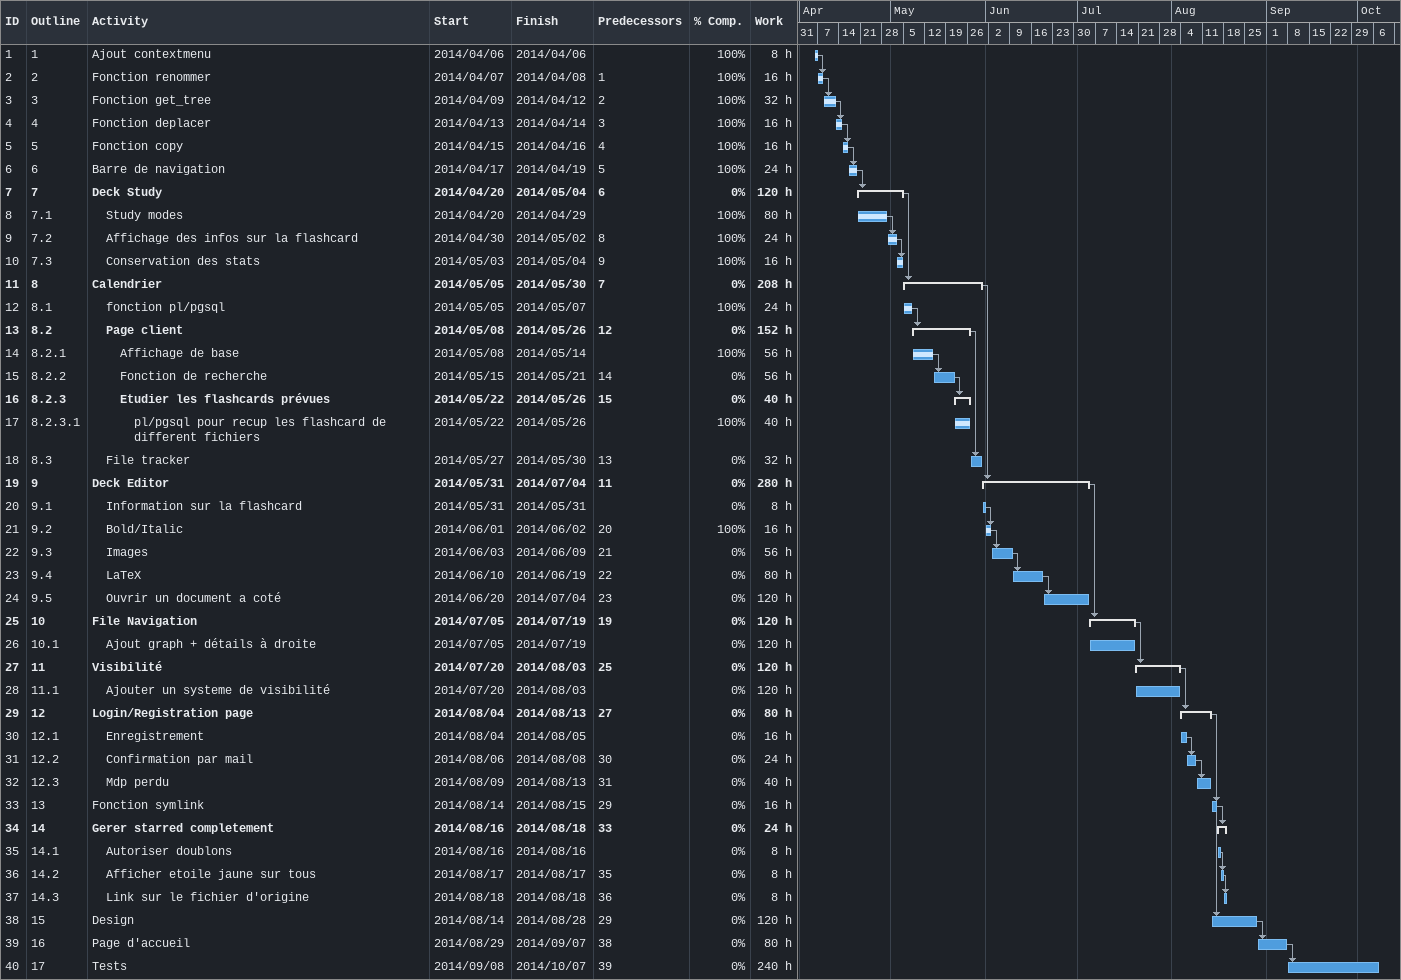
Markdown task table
| ID | WBS | Task | Start | Finish | Predecessors | % complete | Work (h) |
|---|---|---|---|---|---|---|---|
| 1 | 1 | Ajout contextmenu | 2014-04-06 | 2014-04-06 |  | 100 | 8 |
| 2 | 2 | Fonction renommer | 2014-04-07 | 2014-04-08 | 1 | 100 | 16 |
| 3 | 3 | Fonction get_tree | 2014-04-09 | 2014-04-12 | 2 | 100 | 32 |
| 4 | 4 | Fonction deplacer | 2014-04-13 | 2014-04-14 | 3 | 100 | 16 |
| 5 | 5 | Fonction copy | 2014-04-15 | 2014-04-16 | 4 | 100 | 16 |
| 6 | 6 | Barre de navigation | 2014-04-17 | 2014-04-19 | 5 | 100 | 24 |
| 7 | 7 | **Deck Study** | 2014-04-20 | 2014-05-04 | 6 | 0 | 120 |
| 8 | 7.1 | Study modes | 2014-04-20 | 2014-04-29 |  | 100 | 80 |
| 9 | 7.2 | Affichage des infos sur la flashcard | 2014-04-30 | 2014-05-02 | 8 | 100 | 24 |
| 10 | 7.3 | Conservation des stats | 2014-05-03 | 2014-05-04 | 9 | 100 | 16 |
| 11 | 8 | **Calendrier** | 2014-05-05 | 2014-05-30 | 7 | 0 | 208 |
| 12 | 8.1 | fonction pl/pgsql | 2014-05-05 | 2014-05-07 |  | 100 | 24 |
| 13 | 8.2 | **Page client** | 2014-05-08 | 2014-05-26 | 12 | 0 | 152 |
| 14 | 8.2.1 | Affichage de base | 2014-05-08 | 2014-05-14 |  | 100 | 56 |
| 15 | 8.2.2 | Fonction de recherche | 2014-05-15 | 2014-05-21 | 14 | 0 | 56 |
| 16 | 8.2.3 | **Etudier les flashcards prévues** | 2014-05-22 | 2014-05-26 | 15 | 0 | 40 |
| 17 | 8.2.3.1 | pl/pgsql pour recup les flashcard de different fichiers | 2014-05-22 | 2014-05-26 |  | 100 | 40 |
| 18 | 8.3 | File tracker | 2014-05-27 | 2014-05-30 | 13 | 0 | 32 |
| 19 | 9 | **Deck Editor** | 2014-05-31 | 2014-07-04 | 11 | 0 | 280 |
| 20 | 9.1 | Information sur la flashcard | 2014-05-31 | 2014-05-31 |  | 0 | 8 |
| 21 | 9.2 | Bold/Italic | 2014-06-01 | 2014-06-02 | 20 | 100 | 16 |
| 22 | 9.3 | Images | 2014-06-03 | 2014-06-09 | 21 | 0 | 56 |
| 23 | 9.4 | LaTeX | 2014-06-10 | 2014-06-19 | 22 | 0 | 80 |
| 24 | 9.5 | Ouvrir un document a coté | 2014-06-20 | 2014-07-04 | 23 | 0 | 120 |
| 25 | 10 | **File Navigation** | 2014-07-05 | 2014-07-19 | 19 | 0 | 120 |
| 26 | 10.1 | Ajout graph + détails à droite | 2014-07-05 | 2014-07-19 |  | 0 | 120 |
| 27 | 11 | **Visibilité** | 2014-07-20 | 2014-08-03 | 25 | 0 | 120 |
| 28 | 11.1 | Ajouter un systeme de visibilité | 2014-07-20 | 2014-08-03 |  | 0 | 120 |
| 29 | 12 | **Login/Registration page** | 2014-08-04 | 2014-08-13 | 27 | 0 | 80 |
| 30 | 12.1 | Enregistrement | 2014-08-04 | 2014-08-05 |  | 0 | 16 |
| 31 | 12.2 | Confirmation par mail | 2014-08-06 | 2014-08-08 | 30 | 0 | 24 |
| 32 | 12.3 | Mdp perdu | 2014-08-09 | 2014-08-13 | 31 | 0 | 40 |
| 33 | 13 | Fonction symlink | 2014-08-14 | 2014-08-15 | 29 | 0 | 16 |
| 34 | 14 | **Gerer starred completement** | 2014-08-16 | 2014-08-18 | 33 | 0 | 24 |
| 35 | 14.1 | Autoriser doublons | 2014-08-16 | 2014-08-16 |  | 0 | 8 |
| 36 | 14.2 | Afficher etoile jaune sur tous | 2014-08-17 | 2014-08-17 | 35 | 0 | 8 |
| 37 | 14.3 | Link sur le fichier d'origine | 2014-08-18 | 2014-08-18 | 36 | 0 | 8 |
| 38 | 15 | Design | 2014-08-14 | 2014-08-28 | 29 | 0 | 120 |
| 39 | 16 | Page d'accueil | 2014-08-29 | 2014-09-07 | 38 | 0 | 80 |
| 40 | 17 | Tests | 2014-09-08 | 2014-10-07 | 39 | 0 | 240 |
